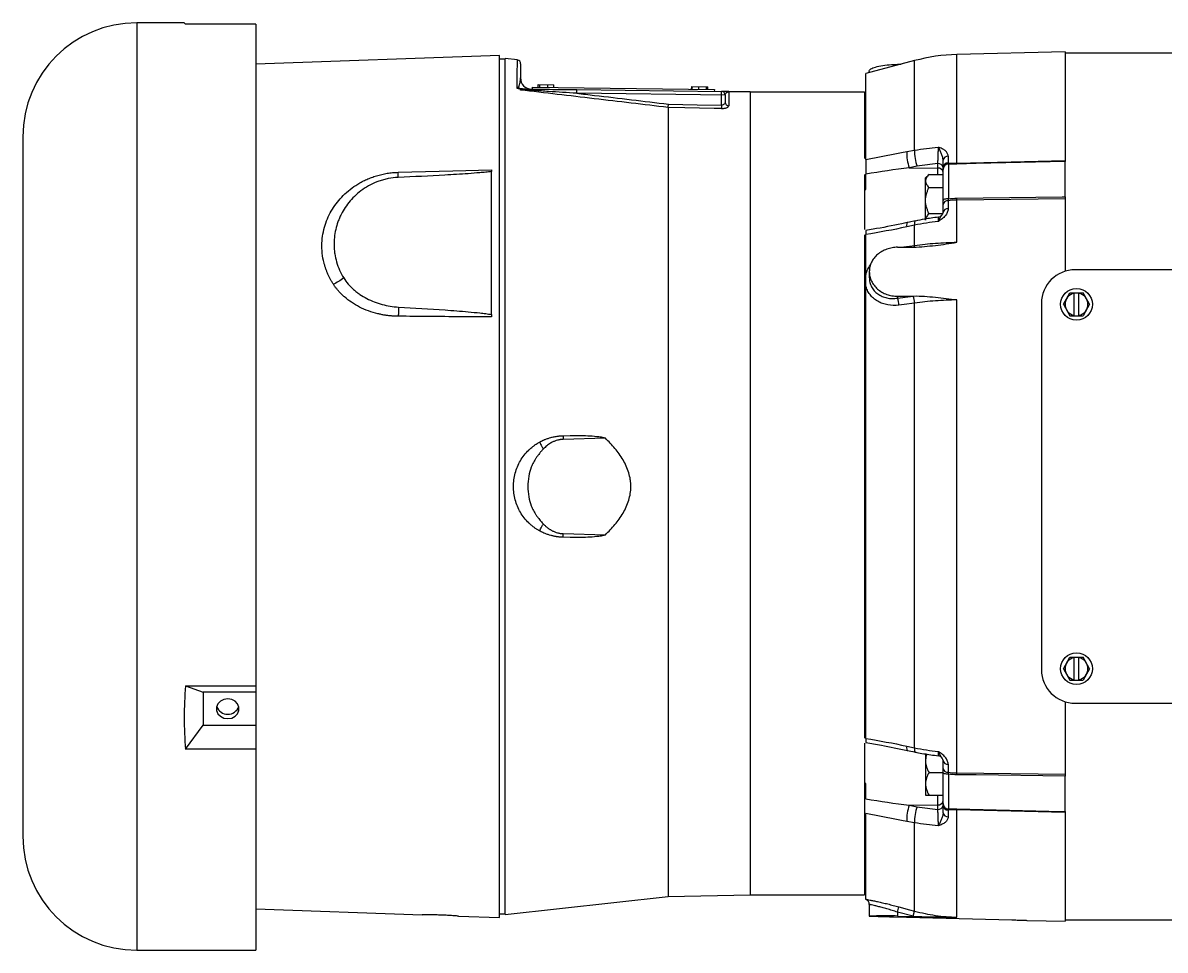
# Paper-space layout '_Front' of a CAD drawing. Header units: inches. Extents: x -16.5 to 11.4, y -5.2 to 7.1.
# Drawn here: x -16.54 to -4, y -5.09 to 5.09 of the extents above; entities that cross this region are included whole.
import ezdxf

# ---------------------------------------------------------------- set-up
doc = ezdxf.new("R2010")
doc.units = ezdxf.units.IN
doc.header["$MEASUREMENT"] = 0

psp = doc.layouts.new('_Front')

# ---------------------------------------------------------------- linework, layer by layer
at = {"color": 7, "linetype": 'Continuous', "lineweight": 25}
for p, q in [((-14.767, 5.09), (-15.288, 5.09)), ((-15.288, 5.09), (-15.288, -5.09)), ((-14.751, 5.074), (-14.767, 5.09)), ((-13.978, 5.074), (-14.751, 5.074)), ((-13.978, 5.074), (-13.978, -5.09)), ((-5.094, 4.773), (-6.282, 4.742)), ((-5.094, 4.773), (-5.094, 3.578)), ((-11.305, 4.732), (-13.978, 4.638)), ((-11.305, -4.732), (-11.305, 4.732)), ((-11.242, 4.69), (-11.305, 4.69)), ((-11.107, 4.682), (-11.242, 4.697)), ((-11.242, -4.697), (-11.242, 4.697)), ((-11.072, 4.641), (-11.074, 4.485)), ((-6.747, 4.675), (-7.282, 4.532)), ((-6.747, 3.691), (-6.747, 4.675)), ((-6.282, 3.551), (-6.282, 4.742)), ((-0.899, 4.756), (-5.094, 4.756)), ((-7.282, 3.59), (-7.282, 4.532)), ((-7.244, 4.556), (-7.244, 4.542)), ((-6.934, 4.635), (-6.894, 4.636)), ((-6.934, 4.635), (-6.934, 4.625)), ((-10.881, 4.412), (-10.709, 4.41)), ((-10.881, 4.382), (-10.881, 4.412)), ((-10.861, 4.382), (-10.86, 4.412)), ((-10.775, 4.381), (-10.774, 4.411)), ((-10.709, 4.38), (-10.709, 4.41)), ((-9.195, 4.36), (-9.194, 4.39)), ((-9.194, 4.39), (-9.016, 4.388)), ((-9.188, 4.36), (-9.187, 4.39)), ((-10.945, 4.383), (-10.945, 4.363)), ((-10.945, 4.383), (-8.945, 4.357)), ((-10.457, 4.357), (-8.865, 4.336)), ((-10.457, 4.317), (-10.457, 4.357)), ((-8.826, 4.295), (-10.457, 4.317)), ((-9.115, 4.359), (-9.115, 4.389)), ((-9.033, 4.358), (-9.032, 4.388)), ((-9.023, 4.358), (-9.022, 4.388)), ((-9.016, 4.358), (-9.016, 4.388)), ((-8.945, 4.357), (-8.946, 4.337)), ((-8.867, 4.186), (-8.866, 4.336)), ((-8.826, 4.295), (-8.827, 4.218)), ((-8.786, 4.335), (-8.553, 4.332)), ((-8.553, 4.331), (-8.786, 4.334)), ((-8.553, 4.332), (-7.295, 4.332)), ((-8.553, 4.331), (-7.295, 4.331)), ((-8.553, 4.331), (-8.553, -4.484)), ((-7.295, 4.332), (-7.295, 3.601)), ((-9.452, 4.16), (-9.452, -4.5)), ((-8.867, 4.186), (-8.868, 4.149)), ((-7.282, 4.249), (-7.295, 4.249)), ((-16.538, 3.84), (-16.538, -3.84)), ((-6.833, 3.676), (-6.747, 3.691)), ((-6.72, 3.515), (-6.806, 3.5)), ((-6.492, 3.425), (-6.492, 3.544)), ((-6.434, 3.506), (-6.434, 3.581)), ((-6.378, 3.627), (-6.378, 3.551)), ((-6.376, 3.538), (-6.376, 3.158)), ((-6.282, 3.551), (-5.094, 3.578)), ((-5.094, 3.18), (-5.094, 3.567)), ((-11.392, 1.889), (-11.392, 3.457)), ((-7.295, 3.424), (-7.295, 2.82)), ((-7.282, 3.259), (-7.282, 3.429)), ((-6.806, 3.5), (-6.492, 3.494)), ((-6.588, 3.425), (-6.627, 3.387)), ((-6.627, 2.925), (-6.627, 3.387)), ((-6.588, 3.425), (-6.434, 3.425)), ((-6.434, 3.14), (-6.434, 3.481)), ((-6.588, 3.282), (-6.434, 3.282)), ((-7.295, 3.26), (-7.282, 3.259)), ((-6.378, 3.137), (-6.378, 3.047)), ((-5.094, 3.159), (-6.282, 3.143)), ((-6.282, 2.681), (-6.282, 3.143)), ((-5.094, 3.159), (-5.094, 2.363)), ((-6.434, 3.009), (-6.434, 3.097)), ((-6.588, 2.997), (-6.434, 2.997)), ((-7.295, 2.762), (-7.295, -2.762)), ((-7.282, 2.324), (-7.282, 2.765)), ((-6.747, 2.868), (-6.833, 2.85)), ((-6.747, 2.647), (-6.747, 2.868)), ((-7.282, 2.726), (-7.295, 2.726)), ((-6.934, 2.626), (-6.758, 2.628)), ((-7.244, 2.359), (-7.244, 2.294)), ((-1.704, 2.38), (-4.984, 2.38)), ((-7.282, -2.765), (-7.282, 2.207)), ((-6.934, 2.089), (-6.758, 2.091)), ((-6.934, 2.068), (-6.763, 2.091)), ((-6.934, 2.089), (-6.934, 2.068)), ((-6.747, -2.868), (-6.747, 2.014)), ((-6.282, -3.143), (-6.282, 2.048)), ((-5.354, 2.01), (-5.354, -2.01)), ((-5.113, 2), (-5.041, 2.125)), ((-5.041, 2.125), (-4.897, 2.125)), ((-4.996, 1.875), (-4.996, 2.125)), ((-4.942, 1.875), (-4.942, 2.125)), ((-4.825, 2), (-4.897, 2.125)), ((-5.113, 2), (-5.041, 1.875)), ((-4.825, 2), (-4.897, 1.875)), ((-5.041, 1.875), (-4.897, 1.875)), ((-10.607, 0.557), (-10.53, 0.559)), ((-10.607, 0.557), (-10.53, 0.559)), ((-10.607, 0.557), (-10.607, 0.557)), ((-10.142, 0.529), (-10.606, 0.517)), ((-10.53, -0.559), (-10.607, -0.557)), ((-10.607, -0.557), (-10.607, -0.557)), ((-10.53, -0.559), (-10.607, -0.557)), ((-10.606, -0.517), (-10.142, -0.529)), ((-5.113, -2), (-5.041, -1.875)), ((-5.041, -1.875), (-4.897, -1.875)), ((-4.996, -2.125), (-4.996, -1.875)), ((-4.942, -2.125), (-4.942, -1.875)), ((-4.825, -2), (-4.897, -1.875)), ((-5.113, -2), (-5.041, -2.125)), ((-4.825, -2), (-4.897, -2.125)), ((-5.041, -2.125), (-4.897, -2.125)), ((-14.751, -2.188), (-13.978, -2.188)), ((-14.751, -2.188), (-14.557, -2.259)), ((-13.978, -2.259), (-14.557, -2.259)), ((-14.557, -2.259), (-14.557, -2.621)), ((-5.094, -2.363), (-5.094, -3.159)), ((-4.984, -2.38), (-1.704, -2.38)), ((-14.751, -2.885), (-14.557, -2.621)), ((-14.557, -2.621), (-13.978, -2.621)), ((-7.295, -2.726), (-7.282, -2.726)), ((-7.295, -2.816), (-7.295, -4.484)), ((-6.833, -2.85), (-6.747, -2.868)), ((-13.978, -2.885), (-14.751, -2.885)), ((-6.627, -2.931), (-6.627, -3.387)), ((-6.434, -3.097), (-6.434, -3.009)), ((-6.378, -3.047), (-6.378, -3.137)), ((-7.282, -3.259), (-7.295, -3.26)), ((-7.282, -3.429), (-7.282, -3.259)), ((-6.588, -3.14), (-6.434, -3.14)), ((-6.434, -3.481), (-6.434, -3.14)), ((-6.376, -3.158), (-6.376, -3.538)), ((-6.282, -3.143), (-5.094, -3.159)), ((-5.094, -3.567), (-5.094, -3.18)), ((-6.806, -3.5), (-6.492, -3.494)), ((-6.806, -3.5), (-6.72, -3.515)), ((-6.588, -3.387), (-6.434, -3.387)), ((-6.492, -3.544), (-6.492, -3.387)), ((-6.434, -3.581), (-6.434, -3.506)), ((-7.282, -4.531), (-7.282, -3.59)), ((-6.378, -3.551), (-6.378, -3.627)), ((-5.094, -3.578), (-6.282, -3.551)), ((-6.282, -4.728), (-6.282, -3.551)), ((-5.094, -3.578), (-5.094, -4.773)), ((-6.747, -3.691), (-6.833, -3.676)), ((-6.747, -4.661), (-6.747, -3.691)), ((-7.295, -4.249), (-7.282, -4.249)), ((-11.242, -4.697), (-9.452, -4.5)), ((-9.452, -4.5), (-8.553, -4.484)), ((-8.553, -4.484), (-7.295, -4.484)), ((-13.978, -4.638), (-12.152, -4.702)), ((-7.244, -4.588), (-7.244, -4.717)), ((-6.934, -4.672), (-6.918, -4.615)), ((-11.755, -4.716), (-11.305, -4.732)), ((-11.305, -4.69), (-11.242, -4.69)), ((-7.244, -4.717), (-7.148, -4.72)), ((-6.98, -4.724), (-5.678, -4.758)), ((-6.763, -4.718), (-6.934, -4.672)), ((-6.934, -4.672), (-6.934, -4.715)), ((-6.934, -4.715), (-6.758, -4.72)), ((-6.763, -4.718), (-6.747, -4.661)), ((-5.51, -4.763), (-5.094, -4.773)), ((-5.094, -4.756), (-3.716, -4.756)), ((-15.288, -5.09), (-13.978, -5.09))]:
    psp.add_line(p, q, dxfattribs=at)
at = {"color": 7, "linetype": 'Continuous', "lineweight": 25, "flags": 128}
for points in [[(-8.868, 4.149), (-8.948, 4.151), (-9.268, 4.157), (-9.452, 4.16)], [(-9.45, 4.197), (-9.133, 4.191), (-8.867, 4.186)], [(-5.094, 3.567), (-6.071, 3.544), (-6.282, 3.539)], [(-12.417, 3.449), (-11.817, 3.465), (-11.392, 3.476)], [(-6.376, 3.158), (-6.387, 3.158), (-6.398, 3.157), (-6.408, 3.155), (-6.417, 3.153), (-6.424, 3.15), (-6.43, 3.147), (-6.433, 3.143), (-6.434, 3.14)], [(-6.282, 3.164), (-5.128, 3.179), (-5.094, 3.18)], [(-6.827, 2.897), (-6.828, 2.896), (-6.831, 2.892), (-6.833, 2.882), (-6.834, 2.868), (-6.833, 2.85)], [(-6.741, 2.915), (-6.801, 2.902), (-6.827, 2.897)], [(-6.741, 2.915), (-6.742, 2.914), (-6.745, 2.91), (-6.747, 2.9), (-6.748, 2.886), (-6.747, 2.868)], [(-6.898, 2.626), (-6.803, 2.639), (-6.747, 2.647)], [(-6.747, 2.014), (-6.863, 1.998), (-6.918, 1.991)], [(-14.288, -2.332), (-14.331, -2.338), (-14.369, -2.357), (-14.396, -2.386), (-14.411, -2.421), (-14.411, -2.459), (-14.396, -2.494), (-14.369, -2.523), (-14.331, -2.542), (-14.288, -2.548), (-14.245, -2.542), (-14.208, -2.523), (-14.18, -2.494), (-14.165, -2.459), (-14.165, -2.421), (-14.18, -2.386), (-14.208, -2.357), (-14.245, -2.338), (-14.288, -2.332)], [(-6.833, -2.85), (-6.834, -2.868), (-6.833, -2.882), (-6.831, -2.892), (-6.828, -2.896), (-6.827, -2.897)], [(-6.747, -2.868), (-6.748, -2.886), (-6.747, -2.9), (-6.745, -2.91), (-6.742, -2.914), (-6.741, -2.915)], [(-6.827, -2.897), (-6.767, -2.909), (-6.741, -2.915)], [(-6.376, -3.158), (-6.387, -3.158), (-6.398, -3.157), (-6.408, -3.155), (-6.417, -3.153), (-6.424, -3.15), (-6.43, -3.147), (-6.433, -3.143), (-6.434, -3.14)], [(-5.094, -3.18), (-6.071, -3.167), (-6.282, -3.164)], [(-6.282, -3.539), (-5.128, -3.566), (-5.094, -3.567)], [(-6.918, -4.615), (-6.803, -4.646), (-6.747, -4.661)]]:
    psp.add_lwpolyline(points, dxfattribs=at)
at = {"color": 7, "linetype": 'Continuous', "lineweight": 25}
for centre in [(-4.969, 2), (-4.969, -2)]:
    psp.add_circle(centre, 0.174, dxfattribs=at)
for centre, radius, start, end in [((-15.288, 3.84), 1.25, 90, 180), ((-11.112, 4.642), 0.04, 359.25, 83.4048), ((-6.23, 2.743), 2, 91.5, 105), ((-10.954, 4.483), 0.12, 179.25, 269.25), ((-11.051, 4.442), 0.0774, 231.0479, 268.59), ((-8.866, 4.296), 0.04, 359.25, 89.25), ((-8.79, 4.334), 0.00406, 357.3199, 17.0735), ((-8.788, 4.219), 0.0387, 181.3466, 270.9286), ((-6.361, 3.661), 0.472, 178.0957, 199.8874), ((-6.275, 3.676), 0.473, 178.1116, 199.8795), ((-6.486, 3.492), 0.053, 11.1269, 96.9239), ((-6.381, 3.574), 0.0532, 86.9257, 172.1101), ((-6.382, 3.498), 0.0528, 86.4342, 171.4002), ((-6.376, 3.48), 0.0585, 90.0618, 178.59), ((-6.822, 3.545), 0.54, 359.3637, 0.6363), ((-6.486, 3.442), 0.053, 11.1269, 96.9239), ((-6.384, 3.085), 0.0514, 83.8907, 167.1062), ((-7.943, 3.154), 1.661, 359.6413, 0.3587), ((-6.384, 2.997), 0.0511, 83.3744, 166.068), ((-6.494, 3.016), 0.06, 276.0523, 324.8826), ((-6.826, 2.646), 0.0781, 346.1516, 0.3027), ((-4.984, 2.01), 0.37, 90, 180), ((-7.119, 1.99), 0.201, 0.15, 22.6874), ((-6.948, 2.013), 0.201, 0.1408, 22.6849), ((-4.969, 2), 0.125, 102.4742, 257.5258), ((-4.969, 2), 0.125, 282.4742, 77.5258), ((-4.969, -2), 0.125, 102.4742, 257.5258), ((-4.969, -2), 0.125, 282.4742, 77.5258), ((-4.984, -2.01), 0.37, 180, 270), ((-10.949, -2.537), 3.818, 174.7622, 185.2378), ((-14.288, -2.371), 0.129, 200.0534, 339.9466), ((-6.494, -3.016), 0.06, 35.2562, 83.7892), ((-6.384, -2.997), 0.0511, 193.932, 276.6256), ((-6.384, -3.085), 0.0514, 192.8938, 276.1093), ((-7.943, -3.154), 1.661, 359.6413, 0.3587), ((-6.361, -3.661), 0.472, 160.1126, 181.9043), ((-6.486, -3.442), 0.053, 263.0761, 348.8731), ((-6.486, -3.492), 0.053, 263.0761, 348.8731), ((-6.376, -3.48), 0.0585, 181.41, 269.9382), ((-6.382, -3.498), 0.0528, 188.5998, 273.5658), ((-6.275, -3.676), 0.473, 160.1205, 181.8884), ((-6.381, -3.574), 0.0532, 187.8899, 273.0743), ((-6.822, -3.545), 0.54, 359.3637, 0.6363), ((-15.288, -3.84), 1.25, 180, 270), ((-7.304, -4.588), 0.06, 359.9903, 68.7322)]:
    psp.add_arc(centre, radius, start, end, dxfattribs=at)
for points, knots in [([(-11.111, 4.369), (-11.111, 4.377), (-11.111, 4.423), (-11.11, 4.497), (-11.109, 4.577), (-11.108, 4.635), (-11.107, 4.67), (-11.107, 4.685), (-11.107, 4.681), (-11.107, 4.681)], [0, 0, 0, 0, 0.0408219, 0.2267518, 0.4126817, 0.5994861, 0.7890034, 0.9794471, 1, 1, 1, 1]), ([(-7.244, 4.556), (-7.244, 4.557), (-7.25, 4.566), (-7.229, 4.584), (-7.18, 4.606), (-7.099, 4.622), (-7.013, 4.632), (-6.956, 4.634), (-6.934, 4.635)], [0, 0, 0, 0, 0.004841, 0.219403, 0.433966, 0.648682, 0.863335, 1, 1, 1, 1]), ([(-11.099, 4.382), (-11.097, 4.384), (-11.096, 4.387), (-11.093, 4.391), (-11.091, 4.394), (-11.088, 4.401), (-11.086, 4.406), (-11.082, 4.419), (-11.08, 4.428), (-11.075, 4.454), (-11.074, 4.47), (-11.074, 4.485)], [0, 0, 0, 0, 0.0625, 0.0625, 0.125, 0.125, 0.25, 0.25, 0.5, 0.5, 1, 1, 1, 1]), ([(-11.111, 4.369), (-11.11, 4.369), (-11.11, 4.37), (-11.109, 4.371), (-11.108, 4.372), (-11.107, 4.373), (-11.106, 4.375), (-11.103, 4.378), (-11.101, 4.38), (-11.099, 4.382)], [0, 0, 0, 0, 0.125, 0.125, 0.25, 0.25, 0.5, 0.5, 1, 1, 1, 1]), ([(-11.075, 4.365), (-11.081, 4.366), (-11.087, 4.366), (-11.096, 4.367), (-11.099, 4.367), (-11.106, 4.368), (-11.109, 4.368), (-11.111, 4.369)], [0, 0, 0, 0, 0.5, 0.5, 0.75, 0.75, 1, 1, 1, 1]), ([(-10.457, 4.317), (-10.56, 4.324), (-10.663, 4.33), (-10.818, 4.34), (-10.869, 4.344), (-10.973, 4.35), (-11.024, 4.354), (-11.075, 4.357)], [0, 0, 0, 0, 0.5, 0.5, 0.75, 0.75, 1, 1, 1, 1]), ([(-9.452, 4.16), (-9.723, 4.193), (-9.994, 4.225), (-10.265, 4.257), (-10.535, 4.289), (-10.805, 4.321), (-11.075, 4.352)], [0, 0, 0, 0, 0.02078606, 0.02078606, 0.02078606, 0.04151513, 0.04151513, 0.04151513, 0.04151513]), ([(-11.053, 4.365), (-11.003, 4.364), (-10.954, 4.363), (-10.854, 4.362), (-10.805, 4.361), (-10.656, 4.359), (-10.556, 4.358), (-10.457, 4.357)], [0, 0, 0, 0, 0.25, 0.25, 0.5, 0.5, 1, 1, 1, 1]), ([(-10.457, 4.317), (-10.392, 4.309), (-10.326, 4.301), (-10.261, 4.294), (-9.99, 4.262), (-9.72, 4.23), (-9.45, 4.197)], [0.00973331, 0.00973331, 0.00973331, 0.00973331, 0.01475875, 0.01475875, 0.01475875, 0.03549839, 0.03549839, 0.03549839, 0.03549839]), ([(-8.786, 4.335), (-8.789, 4.335), (-8.792, 4.335), (-8.798, 4.335), (-8.801, 4.335), (-8.808, 4.335), (-8.812, 4.335), (-8.822, 4.335), (-8.827, 4.335), (-8.836, 4.336), (-8.84, 4.336), (-8.846, 4.336), (-8.849, 4.336), (-8.856, 4.336), (-8.86, 4.336), (-8.864, 4.336), (-8.866, 4.336), (-8.866, 4.336)], [0, 0, 0, 0, 0.03125, 0.03125, 0.0625, 0.0625, 0.125, 0.125, 0.25, 0.25, 0.375, 0.375, 0.5, 0.5, 0.75, 0.75, 1, 1, 1, 1]), ([(-8.826, 4.295), (-8.826, 4.299), (-8.825, 4.303), (-8.823, 4.309), (-8.822, 4.313), (-8.817, 4.319), (-8.814, 4.323), (-8.808, 4.327), (-8.806, 4.329), (-8.801, 4.331), (-8.799, 4.331), (-8.796, 4.332), (-8.794, 4.333), (-8.792, 4.333), (-8.791, 4.333), (-8.789, 4.334), (-8.787, 4.334), (-8.786, 4.334)], [0, 0, 0, 0, 0.25, 0.25, 0.5, 0.5, 0.75, 0.75, 0.875, 0.875, 0.9375, 0.9375, 0.96875, 0.96875, 0.984375, 0.984375, 1, 1, 1, 1]), ([(-9.452, 4.16), (-9.452, 4.164), (-9.452, 4.169), (-9.451, 4.178), (-9.451, 4.182), (-9.45, 4.19), (-9.45, 4.194), (-9.45, 4.197)], [0, 0, 0, 0, 0.5, 0.5, 0.75, 0.75, 1, 1, 1, 1]), ([(-8.868, 4.149), (-8.863, 4.149), (-8.857, 4.149), (-8.847, 4.15), (-8.842, 4.151), (-8.832, 4.152), (-8.827, 4.153), (-8.818, 4.156), (-8.814, 4.157), (-8.807, 4.16), (-8.804, 4.161), (-8.798, 4.165), (-8.796, 4.166), (-8.79, 4.172), (-8.788, 4.176), (-8.788, 4.18)], [0, 0, 0, 0, 0.125, 0.125, 0.25, 0.25, 0.375, 0.375, 0.5, 0.5, 0.625, 0.625, 0.75, 0.75, 1, 1, 1, 1]), ([(-8.827, 4.218), (-8.827, 4.214), (-8.828, 4.21), (-8.831, 4.203), (-8.834, 4.2), (-8.841, 4.194), (-8.845, 4.191), (-8.855, 4.187), (-8.861, 4.186), (-8.867, 4.186)], [0, 0, 0, 0, 0.25, 0.25, 0.5, 0.5, 0.75, 0.75, 1, 1, 1, 1]), ([(-6.492, 3.544), (-6.491, 3.556), (-6.49, 3.571), (-6.489, 3.594), (-6.488, 3.603), (-6.488, 3.619), (-6.487, 3.628), (-6.487, 3.645), (-6.487, 3.653), (-6.486, 3.67), (-6.486, 3.678), (-6.486, 3.693), (-6.486, 3.7), (-6.486, 3.713), (-6.486, 3.719), (-6.486, 3.724)], [0, 0, 0, 0, 0.25, 0.25, 0.375, 0.375, 0.5, 0.5, 0.625, 0.625, 0.75, 0.75, 0.875, 0.875, 1, 1, 1, 1]), ([(-6.378, 3.627), (-6.378, 3.639), (-6.382, 3.649), (-6.39, 3.664), (-6.394, 3.669), (-6.402, 3.678), (-6.406, 3.683), (-6.421, 3.695), (-6.433, 3.702), (-6.452, 3.711), (-6.459, 3.714), (-6.472, 3.719), (-6.479, 3.722), (-6.486, 3.724)], [0, 0, 0, 0, 0.25, 0.25, 0.375, 0.375, 0.5, 0.5, 0.75, 0.75, 0.875, 0.875, 1, 1, 1, 1]), ([(-6.434, 3.581), (-6.434, 3.595), (-6.437, 3.608), (-6.446, 3.634), (-6.451, 3.646), (-6.461, 3.671), (-6.466, 3.683), (-6.474, 3.7), (-6.476, 3.705), (-6.481, 3.715), (-6.484, 3.72), (-6.486, 3.724)], [0, 0, 0, 0, 0.25, 0.25, 0.5, 0.5, 0.75, 0.75, 0.875, 0.875, 1, 1, 1, 1]), ([(-7.282, 3.59), (-7.282, 3.586), (-7.282, 3.581), (-7.282, 3.569), (-7.282, 3.563), (-7.282, 3.55), (-7.282, 3.544), (-7.282, 3.529), (-7.282, 3.522), (-7.282, 3.507), (-7.282, 3.5), (-7.282, 3.485), (-7.282, 3.477), (-7.282, 3.456), (-7.282, 3.441), (-7.282, 3.429)], [0, 0, 0, 0, 0.125, 0.125, 0.25, 0.25, 0.375, 0.375, 0.5, 0.5, 0.625, 0.625, 0.75, 0.75, 1, 1, 1, 1]), ([(-13.128, 2.22), (-13.131, 2.225), (-13.138, 2.234), (-13.147, 2.249), (-13.155, 2.264), (-13.163, 2.279), (-13.171, 2.294), (-13.179, 2.309), (-13.186, 2.325), (-13.193, 2.34), (-13.199, 2.356), (-13.205, 2.372), (-13.211, 2.388), (-13.216, 2.404), (-13.222, 2.42), (-13.226, 2.436), (-13.239, 2.483), (-13.253, 2.562), (-13.256, 2.669), (-13.245, 2.772), (-13.221, 2.869), (-13.186, 2.96), (-13.141, 3.045), (-13.086, 3.123), (-13.021, 3.196), (-12.946, 3.263), (-12.875, 3.312), (-12.812, 3.348), (-12.762, 3.372), (-12.71, 3.393), (-12.665, 3.408), (-12.627, 3.419), (-12.598, 3.427), (-12.568, 3.433), (-12.538, 3.438), (-12.508, 3.443), (-12.478, 3.446), (-12.447, 3.448), (-12.427, 3.449), (-12.417, 3.449)], [0, 0, 0, 0, 0.0096436, 0.0192844, 0.0289263, 0.0385735, 0.0482301, 0.0579002, 0.0675879, 0.0772971, 0.0870321, 0.0967966, 0.1065947, 0.1164303, 0.1263073, 0.1362296, 0.1462008, 0.2117649, 0.2785305, 0.3405525, 0.4032734, 0.4629969, 0.522649, 0.5813587, 0.6390698, 0.6985749, 0.756106, 0.7871262, 0.8173587, 0.8469744, 0.8761555, 0.8920097, 0.9076869, 0.9232212, 0.9386476, 0.9540021, 0.9693212, 0.9846416, 1, 1, 1, 1]), ([(-12.417, 3.393), (-12.454, 3.391), (-12.49, 3.387), (-12.543, 3.376), (-12.561, 3.372), (-12.595, 3.363), (-12.612, 3.358), (-12.661, 3.34), (-12.692, 3.327), (-12.752, 3.295), (-12.78, 3.278), (-12.832, 3.242), (-12.857, 3.222), (-12.903, 3.18), (-12.924, 3.158), (-12.984, 3.089), (-13.016, 3.039), (-13.049, 2.974), (-13.056, 2.96), (-13.067, 2.933), (-13.073, 2.92), (-13.088, 2.878), (-13.096, 2.85), (-13.116, 2.764), (-13.122, 2.706), (-13.121, 2.63), (-13.12, 2.615), (-13.117, 2.585), (-13.115, 2.57), (-13.109, 2.524), (-13.102, 2.494), (-13.084, 2.435), (-13.074, 2.405), (-13.047, 2.346), (-13.032, 2.317), (-13.015, 2.289)], [0, 0, 0, 0, 0.0625, 0.0625, 0.09375, 0.09375, 0.125, 0.125, 0.1875, 0.1875, 0.25, 0.25, 0.3125, 0.3125, 0.375, 0.375, 0.5, 0.5, 0.53125, 0.53125, 0.5625, 0.5625, 0.625, 0.625, 0.75, 0.75, 0.78125, 0.78125, 0.8125, 0.8125, 0.875, 0.875, 0.9375, 0.9375, 1, 1, 1, 1]), ([(-11.392, 3.457), (-11.414, 3.455), (-11.435, 3.452), (-11.477, 3.448), (-11.499, 3.446), (-11.563, 3.441), (-11.605, 3.437), (-11.733, 3.428), (-11.819, 3.423), (-12.075, 3.409), (-12.246, 3.4), (-12.417, 3.393)], [0, 0, 0, 0, 0.0625, 0.0625, 0.125, 0.125, 0.25, 0.25, 0.5, 0.5, 1, 1, 1, 1]), ([(-6.588, 3.425), (-6.599, 3.414), (-6.609, 3.402), (-6.619, 3.385), (-6.622, 3.379), (-6.626, 3.366), (-6.627, 3.36), (-6.627, 3.354)], [0, 0, 0, 0, 0.5, 0.5, 0.75, 0.75, 1, 1, 1, 1]), ([(-6.434, 3.481), (-6.434, 3.484), (-6.434, 3.487), (-6.434, 3.495), (-6.434, 3.5), (-6.434, 3.506)], [0, 0, 0, 0, 0.5, 0.5, 1, 1, 1, 1]), ([(-6.627, 3.354), (-6.627, 3.341), (-6.623, 3.329), (-6.609, 3.305), (-6.599, 3.293), (-6.588, 3.282)], [0, 0, 0, 0, 0.5, 0.5, 1, 1, 1, 1]), ([(-6.627, 3.14), (-6.627, 3.165), (-6.623, 3.189), (-6.612, 3.225), (-6.608, 3.237), (-6.599, 3.26), (-6.594, 3.271), (-6.588, 3.282)], [0, 0, 0, 0, 0.5, 0.5, 0.75, 0.75, 1, 1, 1, 1]), ([(-6.588, 2.997), (-6.594, 3.008), (-6.599, 3.019), (-6.608, 3.042), (-6.612, 3.054), (-6.619, 3.078), (-6.622, 3.09), (-6.626, 3.114), (-6.627, 3.127), (-6.627, 3.14)], [0, 0, 0, 0, 0.25, 0.25, 0.5, 0.5, 0.75, 0.75, 1, 1, 1, 1]), ([(-6.434, 3.097), (-6.434, 3.103), (-6.434, 3.11), (-6.434, 3.124), (-6.434, 3.132), (-6.434, 3.14)], [0, 0, 0, 0, 0.5, 0.5, 1, 1, 1, 1]), ([(-6.378, 3.047), (-6.378, 3.034), (-6.382, 3.021), (-6.39, 3.001), (-6.394, 2.995), (-6.402, 2.983), (-6.406, 2.977), (-6.421, 2.96), (-6.433, 2.949), (-6.452, 2.934), (-6.459, 2.929), (-6.472, 2.92), (-6.479, 2.915), (-6.486, 2.91)], [0, 0, 0, 0, 0.25, 0.25, 0.375, 0.375, 0.5, 0.5, 0.75, 0.75, 0.875, 0.875, 1, 1, 1, 1]), ([(-6.827, 2.897), (-6.847, 2.893), (-6.972, 2.866), (-7.124, 2.836), (-7.256, 2.816), (-7.282, 2.811)], [0, 0, 0, 0, 0.127555, 0.826099, 1, 1, 1, 1]), ([(-6.486, 2.91), (-6.53, 2.905), (-6.574, 2.899), (-6.661, 2.886), (-6.705, 2.878), (-6.747, 2.868)], [0, 0, 0, 0, 0.5, 0.5, 1, 1, 1, 1]), ([(-6.488, 2.956), (-6.538, 2.95), (-6.624, 2.939), (-6.707, 2.921), (-6.741, 2.914)], [0, 0, 0, 0, 0.595243, 1, 1, 1, 1]), ([(-6.588, 2.997), (-6.599, 2.986), (-6.609, 2.974), (-6.619, 2.956), (-6.622, 2.95), (-6.626, 2.938), (-6.627, 2.932), (-6.627, 2.925)], [0, 0, 0, 0, 0.5, 0.5, 0.75, 0.75, 1, 1, 1, 1]), ([(-6.486, 2.91), (-6.486, 2.92), (-6.486, 2.939), (-6.486, 2.954), (-6.487, 2.954), (-6.487, 2.954)], [0, 0, 0, 0, 0.36945, 0.742261, 1, 1, 1, 1]), ([(-6.486, 2.91), (-6.486, 2.91), (-6.484, 2.917), (-6.479, 2.928), (-6.469, 2.947), (-6.457, 2.965), (-6.448, 2.977), (-6.444, 2.983)], [0, 0, 0, 0, 0.0034811, 0.1889167, 0.3647243, 0.6762409, 1, 1, 1, 1]), ([(-6.444, 2.983), (-6.443, 2.985), (-6.437, 2.993), (-6.435, 3.002), (-6.434, 3.009)], [0, 0, 0, 0, 0.22928, 1, 1, 1, 1]), ([(-7.282, 2.809), (-7.282, 2.81), (-7.282, 2.811), (-7.282, 2.8), (-7.282, 2.781), (-7.282, 2.768), (-7.282, 2.765)], [0, 0, 0, 0, 0.1373783, 0.522011, 0.8932028, 1, 1, 1, 1]), ([(-6.758, 2.628), (-6.718, 2.629), (-6.678, 2.631), (-6.598, 2.638), (-6.558, 2.642), (-6.44, 2.656), (-6.361, 2.668), (-6.282, 2.681)], [0, 0, 0, 0, 0.25, 0.25, 0.5, 0.5, 1, 1, 1, 1]), ([(-6.747, 2.647), (-6.671, 2.657), (-6.594, 2.665), (-6.439, 2.676), (-6.361, 2.68), (-6.282, 2.681)], [0, 0, 0, 0, 0.5, 0.5, 1, 1, 1, 1]), ([(-6.934, 2.626), (-6.954, 2.626), (-6.975, 2.624), (-7.004, 2.619), (-7.014, 2.616), (-7.034, 2.611), (-7.043, 2.608), (-7.071, 2.598), (-7.089, 2.59), (-7.123, 2.571), (-7.139, 2.559), (-7.167, 2.535), (-7.18, 2.522), (-7.197, 2.5), (-7.203, 2.492), (-7.212, 2.477), (-7.216, 2.469), (-7.224, 2.453), (-7.228, 2.445), (-7.234, 2.428), (-7.236, 2.419), (-7.242, 2.394), (-7.244, 2.376), (-7.244, 2.341), (-7.242, 2.323), (-7.236, 2.298), (-7.234, 2.289), (-7.228, 2.272), (-7.224, 2.264), (-7.213, 2.239), (-7.203, 2.223), (-7.181, 2.194), (-7.168, 2.18), (-7.139, 2.155), (-7.123, 2.144), (-7.098, 2.129), (-7.089, 2.124), (-7.071, 2.116), (-7.062, 2.112), (-7.034, 2.102), (-7.015, 2.097), (-6.975, 2.09), (-6.954, 2.089), (-6.934, 2.089)], [0, 0, 0, 0, 0.0625, 0.0625, 0.09375, 0.09375, 0.125, 0.125, 0.1875, 0.1875, 0.25, 0.25, 0.3125, 0.3125, 0.34375, 0.34375, 0.375, 0.375, 0.40625, 0.40625, 0.4375, 0.4375, 0.5, 0.5, 0.5625, 0.5625, 0.59375, 0.59375, 0.625, 0.625, 0.6875, 0.6875, 0.75, 0.75, 0.8125, 0.8125, 0.84375, 0.84375, 0.875, 0.875, 0.9375, 0.9375, 1, 1, 1, 1]), ([(-7.282, 2.324), (-7.278, 2.34), (-7.268, 2.379), (-7.244, 2.414), (-7.229, 2.436)], [0, 0, 0, 0, 0.39436, 1, 1, 1, 1]), ([(-13.015, 2.289), (-13.034, 2.275), (-13.053, 2.262), (-13.091, 2.239), (-13.11, 2.228), (-13.128, 2.22)], [0, 0, 0, 0, 0.5, 0.5, 1, 1, 1, 1]), ([(-13.015, 2.289), (-13, 2.266), (-12.984, 2.243), (-12.947, 2.201), (-12.927, 2.181), (-12.895, 2.152), (-12.884, 2.143), (-12.861, 2.125), (-12.849, 2.116), (-12.813, 2.092), (-12.787, 2.077), (-12.735, 2.05), (-12.707, 2.037), (-12.651, 2.016), (-12.623, 2.007), (-12.564, 1.991), (-12.535, 1.985), (-12.475, 1.975), (-12.444, 1.972), (-12.413, 1.97)], [0, 0, 0, 0, 0.125, 0.125, 0.25, 0.25, 0.3125, 0.3125, 0.375, 0.375, 0.5, 0.5, 0.625, 0.625, 0.75, 0.75, 0.875, 0.875, 1, 1, 1, 1]), ([(-7.282, 2.207), (-7.282, 2.226), (-7.282, 2.246), (-7.282, 2.286), (-7.282, 2.305), (-7.282, 2.324)], [0, 0, 0, 0, 0.5, 0.5, 1, 1, 1, 1]), ([(-7.244, 2.294), (-7.244, 2.276), (-7.242, 2.258), (-7.234, 2.224), (-7.227, 2.207), (-7.215, 2.184), (-7.211, 2.177), (-7.201, 2.162), (-7.196, 2.155), (-7.178, 2.135), (-7.165, 2.124), (-7.136, 2.103), (-7.12, 2.094), (-7.086, 2.079), (-7.069, 2.074), (-7.041, 2.068), (-7.031, 2.066), (-7.012, 2.064), (-7.003, 2.064), (-6.973, 2.063), (-6.954, 2.065), (-6.934, 2.068)], [0, 0, 0, 0, 0.125, 0.125, 0.25, 0.25, 0.3125, 0.3125, 0.375, 0.375, 0.5, 0.5, 0.625, 0.625, 0.75, 0.75, 0.8125, 0.8125, 0.875, 0.875, 1, 1, 1, 1]), ([(-12.416, 1.869), (-12.422, 1.869), (-12.435, 1.869), (-12.454, 1.87), (-12.472, 1.871), (-12.491, 1.872), (-12.51, 1.874), (-12.529, 1.876), (-12.547, 1.878), (-12.566, 1.881), (-12.584, 1.884), (-12.602, 1.888), (-12.621, 1.892), (-12.668, 1.903), (-12.744, 1.925), (-12.842, 1.968), (-12.93, 2.02), (-12.991, 2.067), (-13.031, 2.103), (-13.053, 2.125), (-13.074, 2.148), (-13.093, 2.171), (-13.112, 2.195), (-13.123, 2.211), (-13.128, 2.22)], [0, 0, 0, 0, 0.022266, 0.044463, 0.066602, 0.088692, 0.110742, 0.13276, 0.154757, 0.176742, 0.198724, 0.220712, 0.242716, 0.264745, 0.394339, 0.522422, 0.645545, 0.766741, 0.806304, 0.845486, 0.884365, 0.923022, 0.961539, 1, 1, 1, 1]), ([(-6.918, 1.991), (-6.96, 1.985), (-7.001, 1.986), (-7.062, 1.997), (-7.081, 2.002), (-7.118, 2.015), (-7.135, 2.024), (-7.169, 2.043), (-7.184, 2.054), (-7.212, 2.079), (-7.225, 2.093), (-7.247, 2.122), (-7.257, 2.138), (-7.272, 2.171), (-7.278, 2.189), (-7.282, 2.207)], [0, 0, 0, 0, 0.25, 0.25, 0.375, 0.375, 0.5, 0.5, 0.625, 0.625, 0.75, 0.75, 0.875, 0.875, 1, 1, 1, 1]), ([(-6.758, 2.091), (-6.718, 2.092), (-6.678, 2.091), (-6.598, 2.086), (-6.558, 2.082), (-6.44, 2.07), (-6.361, 2.059), (-6.282, 2.048)], [0, 0, 0, 0, 0.25, 0.25, 0.5, 0.5, 1, 1, 1, 1]), ([(-6.282, 2.048), (-6.361, 2.047), (-6.439, 2.043), (-6.595, 2.032), (-6.671, 2.024), (-6.747, 2.014)], [0, 0, 0, 0, 0.5, 0.5, 1, 1, 1, 1]), ([(-12.413, 1.97), (-12.414, 1.952), (-12.414, 1.934), (-12.415, 1.9), (-12.415, 1.884), (-12.416, 1.869)], [0, 0, 0, 0, 0.5, 0.5, 1, 1, 1, 1]), ([(-12.413, 1.97), (-12.243, 1.961), (-12.072, 1.95), (-11.817, 1.932), (-11.732, 1.926), (-11.604, 1.914), (-11.562, 1.91), (-11.498, 1.903), (-11.477, 1.901), (-11.435, 1.895), (-11.414, 1.892), (-11.392, 1.889)], [0, 0, 0, 0, 0.5, 0.5, 0.75, 0.75, 0.875, 0.875, 0.9375, 0.9375, 1, 1, 1, 1]), ([(-11.392, 1.889), (-11.392, 1.886), (-11.392, 1.88), (-11.392, 1.87), (-11.392, 1.864), (-11.392, 1.861)], [0, 0, 0, 0, 0.3318102, 0.6650264, 1, 1, 1, 1]), ([(-11.392, 1.861), (-11.507, 1.862), (-11.734, 1.863), (-12.075, 1.866), (-12.302, 1.868), (-12.416, 1.869)], [0, 0, 0, 0, 0.334474, 0.667807, 1, 1, 1, 1]), ([(-10.865, 0.487), (-10.826, 0.509), (-10.784, 0.526), (-10.719, 0.544), (-10.697, 0.548), (-10.652, 0.555), (-10.63, 0.557), (-10.607, 0.557)], [0, 0, 0, 0, 0.5, 0.5, 0.75, 0.75, 1, 1, 1, 1]), ([(-10.865, 0.487), (-10.861, 0.489), (-10.853, 0.493), (-10.842, 0.499), (-10.832, 0.504), (-10.824, 0.508), (-10.816, 0.511), (-10.81, 0.514), (-10.795, 0.52), (-10.772, 0.528), (-10.743, 0.537), (-10.717, 0.544), (-10.693, 0.548), (-10.671, 0.552), (-10.649, 0.555), (-10.628, 0.556), (-10.614, 0.557), (-10.607, 0.557)], [0, 0, 0, 0, 0.051838, 0.098454, 0.139851, 0.17603, 0.20699, 0.232735, 0.253263, 0.387224, 0.504856, 0.596262, 0.684016, 0.768185, 0.848846, 0.926085, 1, 1, 1, 1]), ([(-10.606, 0.517), (-10.609, 0.517), (-10.615, 0.517), (-10.624, 0.516), (-10.632, 0.515), (-10.641, 0.514), (-10.65, 0.512), (-10.659, 0.51), (-10.675, 0.506), (-10.697, 0.499), (-10.723, 0.487), (-10.746, 0.474), (-10.766, 0.461), (-10.786, 0.446), (-10.805, 0.43), (-10.817, 0.418), (-10.823, 0.412)], [0, 0, 0, 0, 0.0354886, 0.0711356, 0.1069859, 0.1430838, 0.1794724, 0.216194, 0.2532898, 0.3779713, 0.5058057, 0.6000736, 0.6962146, 0.7946558, 0.8957953, 1, 1, 1, 1]), ([(-10.607, 0.557), (-10.607, 0.557), (-10.607, 0.553), (-10.607, 0.538), (-10.606, 0.528), (-10.606, 0.517)], [0, 0, 0, 0, 0.5, 0.5, 1, 1, 1, 1]), ([(-10.53, 0.559), (-10.497, 0.56), (-10.464, 0.56), (-10.399, 0.56), (-10.367, 0.559), (-10.302, 0.556), (-10.269, 0.554), (-10.221, 0.549), (-10.204, 0.547), (-10.18, 0.543), (-10.172, 0.541), (-10.16, 0.538), (-10.156, 0.537), (-10.151, 0.535), (-10.149, 0.534), (-10.145, 0.532), (-10.143, 0.531), (-10.142, 0.529)], [0, 0, 0, 0, 0.25, 0.25, 0.5, 0.5, 0.75, 0.75, 0.875, 0.875, 0.9375, 0.9375, 0.96875, 0.96875, 0.984375, 0.984375, 1, 1, 1, 1]), ([(-10.142, -0.529), (-10.105, -0.494), (-10.07, -0.457), (-10.021, -0.398), (-10.005, -0.378), (-9.975, -0.336), (-9.961, -0.315), (-9.935, -0.27), (-9.923, -0.247), (-9.902, -0.2), (-9.893, -0.176), (-9.87, -0.102), (-9.862, -0.052), (-9.862, 0.013), (-9.863, 0.026), (-9.865, 0.051), (-9.866, 0.064), (-9.872, 0.102), (-9.878, 0.127), (-9.893, 0.176), (-9.902, 0.201), (-9.923, 0.248), (-9.935, 0.27), (-9.961, 0.314), (-9.975, 0.336), (-10.004, 0.378), (-10.02, 0.398), (-10.07, 0.457), (-10.105, 0.494), (-10.142, 0.529)], [0, 0, 0, 0, 0.125, 0.125, 0.1875, 0.1875, 0.25, 0.25, 0.3125, 0.3125, 0.375, 0.375, 0.5, 0.5, 0.53125, 0.53125, 0.5625, 0.5625, 0.625, 0.625, 0.6875, 0.6875, 0.75, 0.75, 0.8125, 0.8125, 0.875, 0.875, 1, 1, 1, 1]), ([(-10.865, -0.487), (-10.869, -0.485), (-10.878, -0.48), (-10.89, -0.472), (-10.903, -0.464), (-10.915, -0.456), (-10.927, -0.447), (-10.939, -0.438), (-10.95, -0.429), (-10.961, -0.419), (-10.972, -0.41), (-10.997, -0.386), (-11.034, -0.345), (-11.076, -0.284), (-11.109, -0.218), (-11.133, -0.148), (-11.148, -0.075), (-11.152, -0.025), (-11.152, 0.025), (-11.148, 0.074), (-11.133, 0.148), (-11.109, 0.218), (-11.076, 0.284), (-11.034, 0.346), (-10.994, 0.39), (-10.961, 0.42), (-10.939, 0.438), (-10.915, 0.456), (-10.891, 0.472), (-10.874, 0.482), (-10.865, 0.487)], [0, 0, 0, 0, 0.012566, 0.025097, 0.037604, 0.050093, 0.062575, 0.075056, 0.087546, 0.100054, 0.112587, 0.125155, 0.18775, 0.250211, 0.31271, 0.375039, 0.437439, 0.499762, 0.500006, 0.562443, 0.624957, 0.687402, 0.750018, 0.812472, 0.875062, 0.900119, 0.925074, 0.949993, 0.974946, 1, 1, 1, 1]), ([(-10.823, 0.412), (-10.826, 0.409), (-10.832, 0.403), (-10.84, 0.394), (-10.848, 0.384), (-10.857, 0.374), (-10.868, 0.36), (-10.883, 0.34), (-10.901, 0.316), (-10.918, 0.291), (-10.937, 0.257), (-10.964, 0.199), (-10.987, 0.11), (-10.995, 0), (-10.987, -0.11), (-10.964, -0.199), (-10.937, -0.257), (-10.918, -0.291), (-10.901, -0.316), (-10.883, -0.34), (-10.867, -0.362), (-10.851, -0.381), (-10.837, -0.397), (-10.828, -0.407), (-10.823, -0.412)], [0, 0, 0, 0, 0.013337, 0.026965, 0.04089, 0.05512, 0.06966, 0.10103, 0.136216, 0.16845, 0.20029, 0.262809, 0.376853, 0.500001, 0.623126, 0.737193, 0.799712, 0.831553, 0.863787, 0.89895, 0.930342, 0.954393, 0.977602, 1, 1, 1, 1]), ([(-10.865, 0.487), (-10.865, 0.487), (-10.864, 0.485), (-10.86, 0.478), (-10.857, 0.472), (-10.848, 0.457), (-10.843, 0.449), (-10.833, 0.43), (-10.828, 0.421), (-10.823, 0.412)], [0, 0, 0, 0, 0.25, 0.25, 0.5, 0.5, 0.75, 0.75, 1, 1, 1, 1]), ([(-10.865, -0.487), (-10.865, -0.487), (-10.864, -0.485), (-10.86, -0.478), (-10.857, -0.472), (-10.848, -0.457), (-10.843, -0.449), (-10.833, -0.43), (-10.828, -0.421), (-10.823, -0.412)], [0, 0, 0, 0, 0.25, 0.25, 0.5, 0.5, 0.75, 0.75, 1, 1, 1, 1]), ([(-10.607, -0.557), (-10.652, -0.556), (-10.697, -0.55), (-10.784, -0.526), (-10.826, -0.509), (-10.865, -0.487)], [0, 0, 0, 0, 0.5, 0.5, 1, 1, 1, 1]), ([(-10.607, -0.557), (-10.611, -0.557), (-10.619, -0.557), (-10.632, -0.556), (-10.644, -0.555), (-10.657, -0.554), (-10.67, -0.552), (-10.684, -0.55), (-10.698, -0.548), (-10.712, -0.545), (-10.726, -0.541), (-10.746, -0.536), (-10.772, -0.528), (-10.801, -0.518), (-10.833, -0.504), (-10.853, -0.494), (-10.865, -0.487)], [0, 0, 0, 0, 0.043957, 0.089097, 0.135441, 0.183011, 0.231827, 0.281906, 0.333266, 0.385922, 0.439889, 0.495181, 0.612797, 0.746775, 0.841428, 1, 1, 1, 1]), ([(-10.823, -0.412), (-10.82, -0.415), (-10.814, -0.421), (-10.804, -0.43), (-10.795, -0.438), (-10.785, -0.446), (-10.776, -0.454), (-10.766, -0.461), (-10.756, -0.467), (-10.746, -0.474), (-10.736, -0.48), (-10.72, -0.488), (-10.697, -0.499), (-10.673, -0.507), (-10.652, -0.512), (-10.637, -0.515), (-10.621, -0.517), (-10.611, -0.517), (-10.606, -0.517)], [0, 0, 0, 0, 0.052491, 0.104177, 0.155101, 0.205307, 0.254843, 0.303757, 0.3521, 0.399925, 0.447285, 0.494237, 0.621972, 0.746744, 0.811372, 0.874971, 0.937768, 1, 1, 1, 1]), ([(-10.607, -0.557), (-10.607, -0.557), (-10.607, -0.556), (-10.607, -0.552), (-10.607, -0.549), (-10.607, -0.541), (-10.607, -0.537), (-10.606, -0.527), (-10.606, -0.522), (-10.606, -0.517)], [0, 0, 0, 0, 0.25, 0.25, 0.5, 0.5, 0.75, 0.75, 1, 1, 1, 1]), ([(-10.142, -0.529), (-10.143, -0.531), (-10.145, -0.532), (-10.149, -0.534), (-10.151, -0.535), (-10.157, -0.537), (-10.16, -0.538), (-10.172, -0.541), (-10.18, -0.543), (-10.204, -0.547), (-10.221, -0.549), (-10.269, -0.554), (-10.302, -0.556), (-10.367, -0.559), (-10.399, -0.56), (-10.464, -0.56), (-10.497, -0.56), (-10.53, -0.559)], [0, 0, 0, 0, 0.015625, 0.015625, 0.03125, 0.03125, 0.0625, 0.0625, 0.125, 0.125, 0.25, 0.25, 0.5, 0.5, 0.75, 0.75, 1, 1, 1, 1]), ([(-7.282, -2.765), (-7.282, -2.775), (-7.282, -2.794), (-7.282, -2.809), (-7.282, -2.809), (-7.282, -2.81)], [0, 0, 0, 0, 0.36033, 0.720479, 1, 1, 1, 1]), ([(-7.282, -2.812), (-7.225, -2.821), (-7.074, -2.846), (-6.922, -2.877), (-6.827, -2.897)], [0, 0, 0, 0, 0.375551, 1, 1, 1, 1]), ([(-6.741, -2.915), (-6.735, -2.916), (-6.679, -2.928), (-6.594, -2.943), (-6.515, -2.952), (-6.487, -2.955)], [0, 0, 0, 0, 0.070879, 0.680301, 1, 1, 1, 1]), ([(-6.61, -2.938), (-6.611, -2.94), (-6.621, -2.96), (-6.626, -2.986), (-6.626, -3.011), (-6.627, -3.016)], [0, 0, 0, 0, 0.076707, 0.804075, 1, 1, 1, 1]), ([(-6.487, -2.955), (-6.487, -2.955), (-6.486, -2.957), (-6.486, -2.947), (-6.486, -2.929), (-6.486, -2.915), (-6.486, -2.91)], [0, 0, 0, 0, 0.109384, 0.476358, 0.844003, 1, 1, 1, 1]), ([(-6.378, -3.047), (-6.378, -3.034), (-6.382, -3.021), (-6.39, -3.001), (-6.394, -2.995), (-6.402, -2.983), (-6.406, -2.977), (-6.421, -2.96), (-6.433, -2.949), (-6.452, -2.934), (-6.459, -2.929), (-6.472, -2.92), (-6.479, -2.915), (-6.486, -2.91)], [0, 0, 0, 0, 0.25, 0.25, 0.375, 0.375, 0.5, 0.5, 0.75, 0.75, 0.875, 0.875, 1, 1, 1, 1]), ([(-6.445, -2.981), (-6.449, -2.976), (-6.457, -2.964), (-6.469, -2.947), (-6.479, -2.928), (-6.484, -2.917), (-6.486, -2.91), (-6.486, -2.91)], [0, 0, 0, 0, 0.301923, 0.6234986, 0.8049831, 0.9964065, 1, 1, 1, 1]), ([(-6.434, -3.009), (-6.435, -3.002), (-6.437, -2.992), (-6.443, -2.984), (-6.445, -2.981)], [0, 0, 0, 0, 0.716313, 1, 1, 1, 1]), ([(-6.627, -3.016), (-6.627, -3.037), (-6.623, -3.059), (-6.609, -3.1), (-6.599, -3.12), (-6.588, -3.14)], [0, 0, 0, 0, 0.5, 0.5, 1, 1, 1, 1]), ([(-6.434, -3.14), (-6.434, -3.132), (-6.434, -3.124), (-6.434, -3.11), (-6.434, -3.103), (-6.434, -3.097)], [0, 0, 0, 0, 0.5, 0.5, 1, 1, 1, 1]), ([(-6.588, -3.14), (-6.599, -3.159), (-6.609, -3.179), (-6.619, -3.21), (-6.622, -3.22), (-6.626, -3.241), (-6.627, -3.252), (-6.627, -3.263)], [0, 0, 0, 0, 0.5, 0.5, 0.75, 0.75, 1, 1, 1, 1]), ([(-6.627, -3.263), (-6.627, -3.285), (-6.623, -3.306), (-6.609, -3.348), (-6.599, -3.367), (-6.588, -3.387)], [0, 0, 0, 0, 0.5, 0.5, 1, 1, 1, 1]), ([(-6.627, -3.387), (-6.627, -3.387), (-6.623, -3.387), (-6.612, -3.387), (-6.608, -3.387), (-6.599, -3.387), (-6.594, -3.387), (-6.588, -3.387)], [0, 0, 0, 0, 0.5, 0.5, 0.75, 0.75, 1, 1, 1, 1]), ([(-6.434, -3.506), (-6.434, -3.5), (-6.434, -3.495), (-6.434, -3.487), (-6.434, -3.484), (-6.434, -3.481)], [0, 0, 0, 0, 0.5, 0.5, 1, 1, 1, 1]), ([(-6.486, -3.724), (-6.486, -3.719), (-6.486, -3.713), (-6.486, -3.7), (-6.486, -3.693), (-6.486, -3.678), (-6.486, -3.67), (-6.487, -3.653), (-6.487, -3.645), (-6.487, -3.628), (-6.488, -3.619), (-6.488, -3.603), (-6.489, -3.594), (-6.49, -3.579), (-6.49, -3.571), (-6.491, -3.557), (-6.492, -3.55), (-6.492, -3.544)], [0, 0, 0, 0, 0.125, 0.125, 0.25, 0.25, 0.375, 0.375, 0.5, 0.5, 0.625, 0.625, 0.75, 0.75, 0.875, 0.875, 1, 1, 1, 1]), ([(-6.434, -3.581), (-6.434, -3.595), (-6.437, -3.608), (-6.446, -3.634), (-6.451, -3.646), (-6.461, -3.671), (-6.466, -3.683), (-6.474, -3.7), (-6.476, -3.705), (-6.481, -3.715), (-6.484, -3.72), (-6.486, -3.724)], [0, 0, 0, 0, 0.25, 0.25, 0.5, 0.5, 0.75, 0.75, 0.875, 0.875, 1, 1, 1, 1]), ([(-6.378, -3.627), (-6.378, -3.639), (-6.382, -3.649), (-6.39, -3.664), (-6.394, -3.669), (-6.402, -3.678), (-6.406, -3.683), (-6.421, -3.695), (-6.433, -3.702), (-6.452, -3.711), (-6.459, -3.714), (-6.472, -3.719), (-6.479, -3.722), (-6.486, -3.724)], [0, 0, 0, 0, 0.25, 0.25, 0.375, 0.375, 0.5, 0.5, 0.75, 0.75, 0.875, 0.875, 1, 1, 1, 1]), ([(-6.486, -3.724), (-6.53, -3.721), (-6.574, -3.716), (-6.661, -3.705), (-6.705, -3.699), (-6.747, -3.691)], [0, 0, 0, 0, 0.5, 0.5, 1, 1, 1, 1]), ([(-7.282, -4.531), (-7.28, -4.532), (-7.277, -4.532), (-7.272, -4.533), (-7.268, -4.534), (-7.256, -4.536), (-7.247, -4.538), (-7.23, -4.541), (-7.225, -4.542), (-7.212, -4.545), (-7.205, -4.546), (-7.184, -4.551), (-7.169, -4.554), (-7.144, -4.559), (-7.135, -4.561), (-7.118, -4.565), (-7.108, -4.567), (-7.081, -4.574), (-7.062, -4.578), (-7.022, -4.588), (-7.002, -4.593), (-6.96, -4.604), (-6.939, -4.609), (-6.918, -4.615)], [0, 0, 0, 0, 0.0625, 0.0625, 0.125, 0.125, 0.25, 0.25, 0.3125, 0.3125, 0.375, 0.375, 0.5, 0.5, 0.5625, 0.5625, 0.625, 0.625, 0.75, 0.75, 0.875, 0.875, 1, 1, 1, 1]), ([(-6.934, -4.672), (-6.954, -4.666), (-6.974, -4.66), (-7.003, -4.651), (-7.013, -4.648), (-7.032, -4.642), (-7.041, -4.64), (-7.069, -4.632), (-7.087, -4.627), (-7.121, -4.618), (-7.136, -4.614), (-7.158, -4.608), (-7.165, -4.607), (-7.178, -4.603), (-7.184, -4.602), (-7.202, -4.598), (-7.212, -4.595), (-7.224, -4.592), (-7.227, -4.592), (-7.233, -4.59), (-7.236, -4.59), (-7.242, -4.588), (-7.244, -4.588), (-7.244, -4.588)], [0, 0, 0, 0, 0.125, 0.125, 0.1875, 0.1875, 0.25, 0.25, 0.375, 0.375, 0.5, 0.5, 0.5625, 0.5625, 0.625, 0.625, 0.75, 0.75, 0.8125, 0.8125, 0.875, 0.875, 1, 1, 1, 1]), ([(-12.121, -4.702), (-12.132, -4.702), (-12.152, -4.702), (-12.152, -4.702), (-12.152, -4.702)], [0, 0, 0, 0, 0.574633, 1, 1, 1, 1]), ([(-11.755, -4.716), (-11.757, -4.716), (-11.76, -4.715), (-11.793, -4.713), (-11.843, -4.71), (-11.906, -4.706), (-11.974, -4.704), (-12.04, -4.702), (-12.09, -4.702), (-12.112, -4.702), (-12.121, -4.702)], [0, 0, 0, 0, 0.124393, 0.256063, 0.388023, 0.520285, 0.652581, 0.784691, 0.916646, 1, 1, 1, 1]), ([(-6.934, -4.715), (-6.969, -4.714), (-7.038, -4.713), (-7.131, -4.714), (-7.194, -4.715), (-7.235, -4.717), (-7.241, -4.717), (-7.244, -4.717)], [0, 0, 0, 0, 0.214334, 0.428665, 0.643124, 0.790244, 1, 1, 1, 1]), ([(-7.148, -4.72), (-7.148, -4.72), (-7.148, -4.72), (-7.137, -4.72), (-7.118, -4.72), (-7.092, -4.72), (-7.064, -4.721), (-7.035, -4.722), (-7.01, -4.723), (-6.991, -4.724), (-6.98, -4.724), (-6.98, -4.724), (-6.98, -4.724)], [0, 0, 0, 0, 0.07131, 0.178705, 0.286098, 0.393488, 0.500885, 0.608315, 0.715792, 0.823288, 0.930736, 1, 1, 1, 1]), ([(-6.758, -4.72), (-6.718, -4.721), (-6.678, -4.722), (-6.598, -4.723), (-6.558, -4.724), (-6.44, -4.726), (-6.361, -4.727), (-6.282, -4.728)], [0, 0, 0, 0, 0.25, 0.25, 0.5, 0.5, 1, 1, 1, 1]), ([(-6.747, -4.661), (-6.671, -4.681), (-6.594, -4.697), (-6.439, -4.719), (-6.361, -4.726), (-6.282, -4.728)], [0, 0, 0, 0, 0.5, 0.5, 1, 1, 1, 1]), ([(-5.678, -4.758), (-5.678, -4.758), (-5.678, -4.758), (-5.667, -4.758), (-5.647, -4.758), (-5.622, -4.759), (-5.593, -4.76), (-5.565, -4.76), (-5.539, -4.761), (-5.521, -4.762), (-5.51, -4.763), (-5.51, -4.763), (-5.51, -4.763)], [0, 0, 0, 0, 0.0728262, 0.1802204, 0.2876129, 0.3950029, 0.5024009, 0.6098315, 0.7173091, 0.8248042, 0.9322502, 1, 1, 1, 1])]:
    psp.add_open_spline(points, degree=3, knots=knots, dxfattribs=at)
for points in [[(-11.075, 4.357), (-11.075, 4.361), (-11.075, 4.364), (-11.075, 4.365)], [(-11.053, 4.365), (-11.06, 4.365), (-11.068, 4.365), (-11.075, 4.365)], [(-11.075, 4.352), (-11.075, 4.354), (-11.075, 4.355), (-11.075, 4.357)], [(-8.786, 4.334), (-8.786, 4.291), (-8.787, 4.24), (-8.788, 4.18)], [(-8.553, 4.331), (-8.553, 4.331), (-8.553, 4.332), (-8.553, 4.332)], [(-9.452, 4.16), (-9.452, 4.16), (-9.452, 4.16), (-9.452, 4.16)], [(-7.282, 3.59), (-7.132, 3.622), (-6.983, 3.65), (-6.833, 3.676)], [(-6.747, 3.691), (-6.662, 3.706), (-6.574, 3.717), (-6.486, 3.724)], [(-6.492, 3.544), (-6.569, 3.538), (-6.645, 3.528), (-6.72, 3.515)], [(-6.378, 3.551), (-6.378, 3.545), (-6.377, 3.541), (-6.376, 3.538)], [(-6.378, 3.551), (-6.347, 3.55), (-6.314, 3.55), (-6.282, 3.551)], [(-6.282, 3.539), (-6.313, 3.538), (-6.345, 3.538), (-6.376, 3.538)], [(-5.094, 3.578), (-5.094, 3.573), (-5.094, 3.569), (-5.094, 3.567)], [(-12.417, 3.393), (-12.417, 3.406), (-12.417, 3.426), (-12.417, 3.449)], [(-11.392, 3.476), (-11.392, 3.469), (-11.392, 3.463), (-11.392, 3.457)], [(-6.806, 3.5), (-6.964, 3.479), (-7.123, 3.455), (-7.282, 3.429)], [(-6.376, 3.158), (-6.377, 3.15), (-6.378, 3.143), (-6.378, 3.137)], [(-6.282, 3.143), (-6.314, 3.143), (-6.347, 3.141), (-6.378, 3.137)], [(-6.376, 3.158), (-6.345, 3.162), (-6.313, 3.164), (-6.282, 3.164)], [(-5.094, 3.18), (-5.094, 3.172), (-5.094, 3.165), (-5.094, 3.159)], [(-6.833, 2.85), (-6.983, 2.818), (-7.132, 2.79), (-7.282, 2.765)], [(-6.763, 2.091), (-6.761, 2.091), (-6.76, 2.091), (-6.758, 2.091)], [(-7.282, -2.765), (-7.132, -2.79), (-6.983, -2.818), (-6.833, -2.85)], [(-6.747, -2.868), (-6.662, -2.887), (-6.574, -2.9), (-6.486, -2.91)], [(-6.378, -3.137), (-6.347, -3.141), (-6.314, -3.143), (-6.282, -3.143)], [(-6.378, -3.137), (-6.378, -3.143), (-6.377, -3.15), (-6.376, -3.158)], [(-6.282, -3.164), (-6.313, -3.164), (-6.345, -3.162), (-6.376, -3.158)], [(-5.094, -3.159), (-5.094, -3.165), (-5.094, -3.172), (-5.094, -3.18)], [(-7.282, -3.429), (-7.123, -3.455), (-6.964, -3.479), (-6.806, -3.5)], [(-6.833, -3.676), (-6.983, -3.65), (-7.132, -3.622), (-7.282, -3.59)], [(-6.72, -3.515), (-6.645, -3.528), (-6.569, -3.538), (-6.492, -3.544)], [(-6.376, -3.538), (-6.377, -3.541), (-6.378, -3.545), (-6.378, -3.551)], [(-6.282, -3.551), (-6.314, -3.55), (-6.347, -3.55), (-6.378, -3.551)], [(-6.376, -3.538), (-6.345, -3.538), (-6.313, -3.538), (-6.282, -3.539)], [(-5.094, -3.567), (-5.094, -3.569), (-5.094, -3.573), (-5.094, -3.578)], [(-6.758, -4.72), (-6.76, -4.719), (-6.761, -4.719), (-6.763, -4.718)]]:
    psp.add_open_spline(points, degree=3, dxfattribs=at)

doc.saveas('drawing.dxf')
